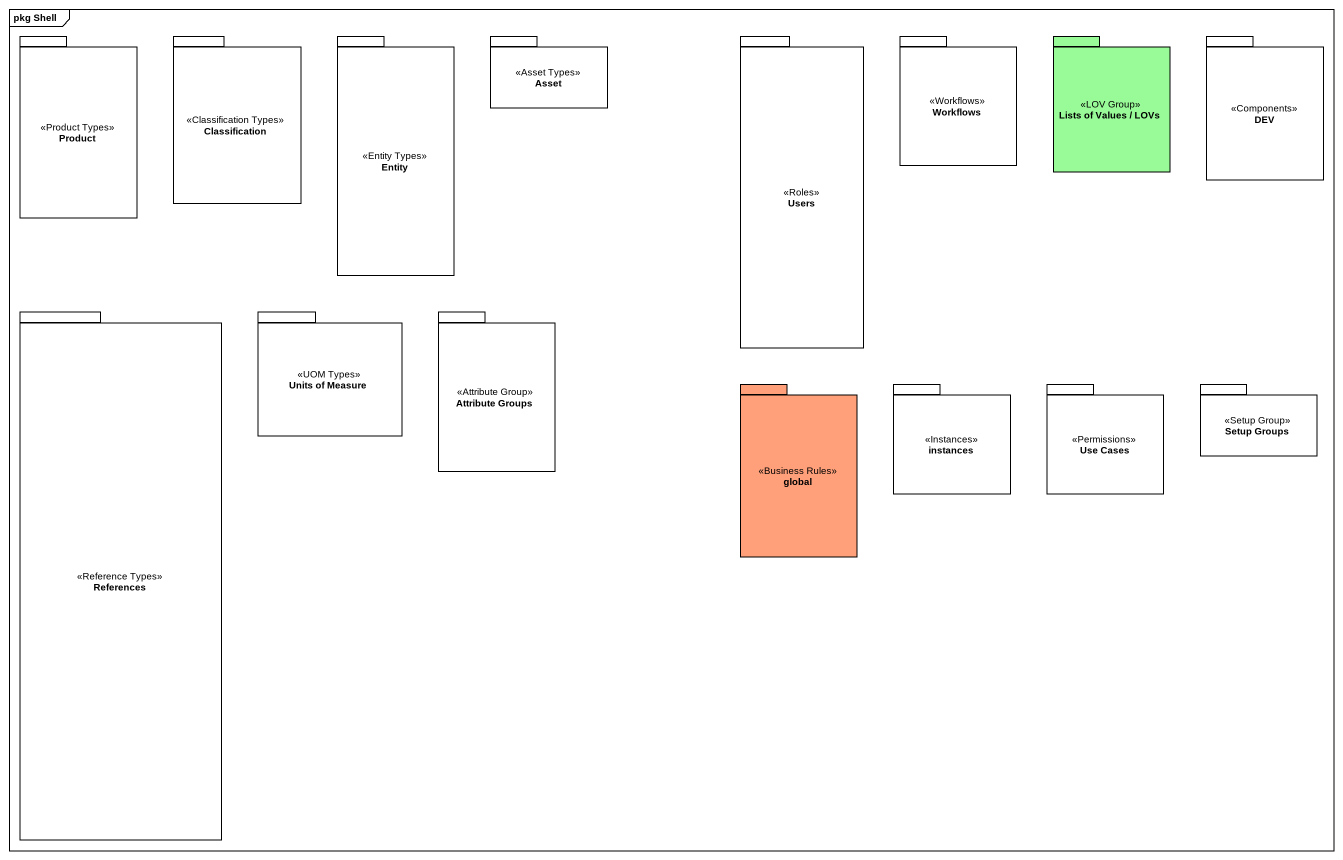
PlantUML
@startuml
mainframe pkg Shell
package Product <<Product Types>> {
}
package Classification <<Classification Types>> {
}
package "Entity" as Entity_ <<Entity Types>> {
}
package Asset <<Asset Types>> {
}
package Users <<Roles>> {
}
package Workflows <<Workflows>> {
}
package "Lists of Values / LOVs" as Lists_of_Values_LOVs <<LOV Group>> #98FB98 {
}
package DEV <<Components>> {
}
package References <<Reference Types>> {
}
package "Units of Measure" as Units_of_Measure <<UOM Types>> {
}
package "Attribute Groups" as Attribute_Groups <<Attribute Group>> {
}
package global <<Business Rules>> #FFA07A {
}
package instances <<Instances>> {
}
package "Use Cases" as Use_Cases <<Permissions>> {
}
package "Setup Groups" as Setup_Groups <<Setup Group>> {
}
@enduml
